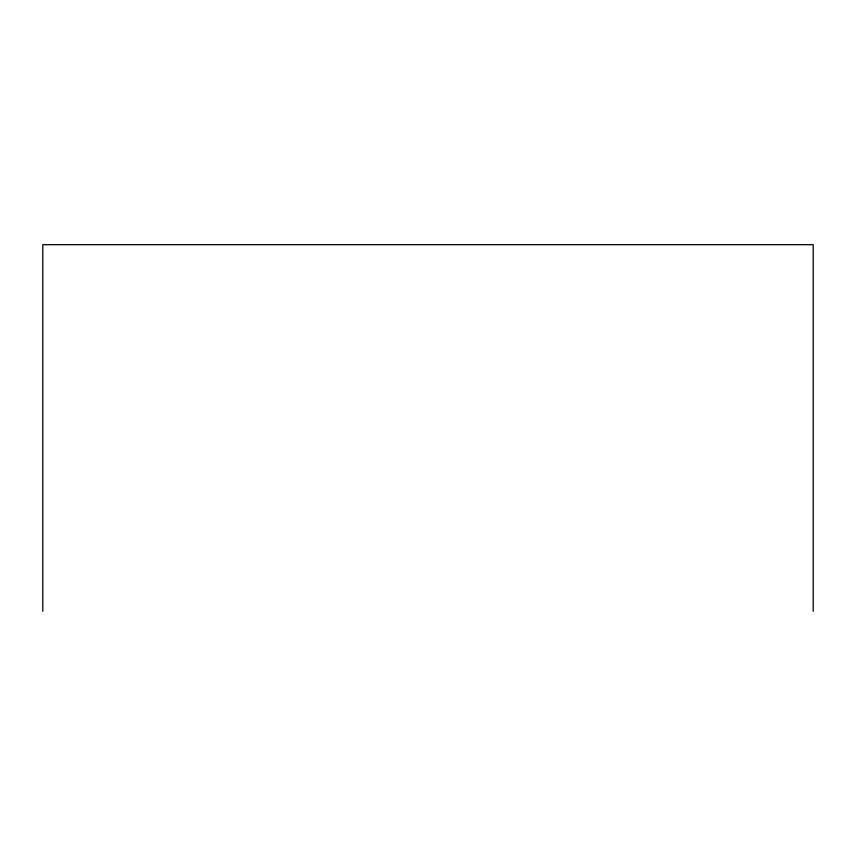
<?xml version="1.0" encoding="UTF-8"?>
<svg xmlns="http://www.w3.org/2000/svg" width="856" height="856" viewBox="0 0 856 856"><rect width="100%" height="100%" fill="white"/><g stroke="black" fill="none" stroke-linecap="round" stroke-linejoin="round"><path stroke-width="1.28" d="M813.2 611.312L813.2 244.688L42.8 244.688L42.8 611.312"/></g></svg>
